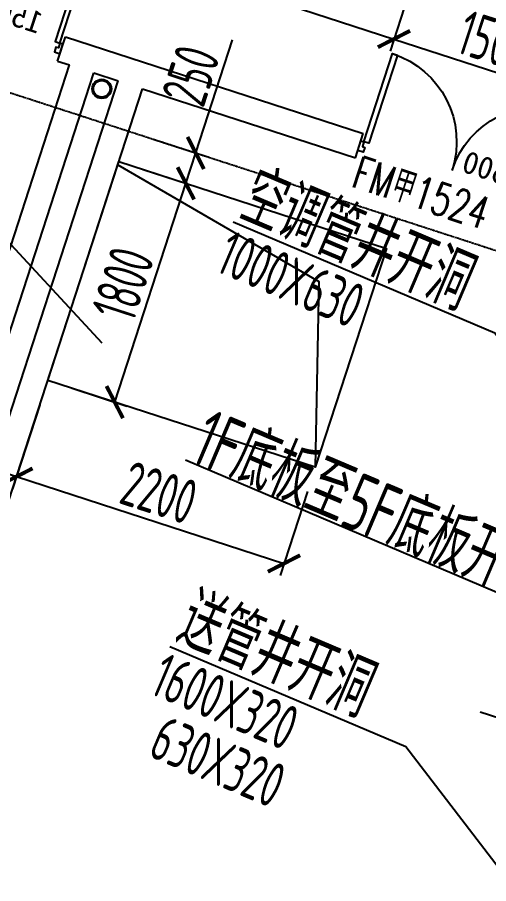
# Model space of a CAD drawing. Extents: x 11778731 to 12007717, y -6694179 to -6314888.
# Drawn here: x 11936934 to 11940620, y -6387255 to -6380476 of the extents above; entities that cross this region are included whole.
import ezdxf
from ezdxf.enums import TextEntityAlignment as Align

# ---------------------------------------------------------------- set-up
doc = ezdxf.new("R2010")
doc.units = 0
doc.header["$LTSCALE"] = 10
doc.header["$MEASUREMENT"] = 0
doc.linetypes.add('A3-RG-axis-100$0$CENTER', pattern=[2, 1.25, -0.25, 0.25, -0.25])
for name, color, linetype in [('A3-RB-5F-100$0$A-DIMS-100', 1, 'Continuous'), ('A3-RG-axis-100$0$A-GRID', 1, 'A3-RG-axis-100$0$CENTER'), ('A3-RI-5F$0$A-DOOR', 32, 'Continuous'), ('A3-RI-5F$0$A-WALL', 7, 'Continuous'), ('A3-RM-5F$0$0P-1', 191, 'Continuous'), ('A3-RM-5F$0$0P-FE-FH-V', 141, 'Continuous'), ('A3-RM-5F$0$A-EQPM', 55, 'Continuous'), ('A3-SYMB-5F-100$0$A-SYMB', 4, 'Continuous'), ('A3-SYMB-5F-100$0$A-SYMB-AREA', 4, 'Continuous'), ('A3-SYMB-5F-100$0$A-SYMB-DOOR', 3, 'Continuous'), ('A3-SYMB-5F-100$0$A-SYMB-DOOR1', 3, 'Continuous'), ('A3-SYMB-5F-100$0$A-SYMB-DOOR2', 3, 'Continuous'), ('A3-SYMB-5F-100$0$A-SYMB-DOOR3', 3, 'Continuous'), ('A3-SYMB-5F-100$0$A-SYMB-NAME', 4, 'Continuous'), ('A3-SYMB-5F-100$0$A-SYMB-NAME-E', 4, 'Continuous')]:
    doc.layers.add(name, color=color, linetype=linetype)
doc.styles.add('A3-RB-5F-100$0$XD2008', font='xd-hzs.shx', dxfattribs={"width": 0.7, "bigfont": 'xd-hztxt.shx'})
doc.styles.add('A3-RI-5F$0$Standard', font='')
doc.styles.add('A3-SYMB-5F-100$0$ECADI', font='hzs.shx', dxfattribs={"width": 0.7, "bigfont": 'hztxt.shx'})
doc.styles.add('A3-SYMB-5F-100$0$ECADI-TXT', font='simplex.shx', dxfattribs={"bigfont": 'hztxt.shx'})
doc.styles.get('A3-RI-5F$0$Standard').set_extended_font_data('SimSun')
doc.dimstyles.new('A3-RB-5F-100$0$XD100$0', dxfattribs={"dimscale": 100, "dimtxt": 3.5, "dimasz": 2, "dimexe": 1, "dimexo": 2, "dimgap": 0.5, "dimtad": 1, "dimdec": 0, "dimdsep": 46, "dimtxsty": 'A3-RB-5F-100$0$XD2008', "dimblk1": 'A3-RB-5F-100$0$_ARCHTICK', "dimblk2": 'A3-RB-5F-100$0$_ARCHTICK', "dimsah": 1, "dimcen": 2.5, "dimclrt": 4, "dimaunit": 1, "dimadec": 0, "dimazin": 0, "dimtfac": 1, "dimtdec": 0, "dimtix": 1, "dimtmove": 0, "dimatfit": 3, "dimfxl": 0, "dimtolj": 1, "dimtzin": 0, "dimarcsym": 0})

# ---------------------------------------------------------------- blocks, each defined once
blk = doc.blocks.new('A3-RI-5F$0$J-双扇门-1500')
for points in [[(25, 80), (25, 805), (65, 805), (65, 80)], [(1475, 80), (1475, 805), (1435, 805), (1435, 80)], [(0, 80), (25, 80), (25, 40), (45, 40), (45, 0), (0, 0)], [(1500, 80), (1475, 80), (1475, 40), (1455, 40), (1455, 0), (1500, 0)]]:
    blk.add_lwpolyline(points, close=True)
for centre, start, end in [((25, 80), 0, 90), ((1475, 80), 90, 180)]:
    blk.add_arc(centre, 725, start, end)
at = {"layer": 'Defpoints', "style": 'A3-RI-5F$0$Standard'}
blk.add_text('1500', height=175, rotation=360, dxfattribs=at).set_placement((210.4, 93.8))
blk = doc.blocks.new('A3-RI-5F')
at = {"layer": 'A3-RI-5F$0$A-WALL'}
for p, q in [((11937247.3, -6380818), (11937309.1, -6380627.7)), ((11937309.1, -6380627.7), (11939639.2, -6381384.8)), ((11937247.3, -6380818), (11937342.4, -6380848.9)), ((11932629.9, -6395352.5), (11937342.4, -6380848.9)), ((11932820.1, -6395414.3), (11937532.7, -6380910.7)), ((11937532.7, -6380910.7), (11937722.9, -6380972.5)), ((11933010.4, -6395476.1), (11937722.9, -6380972.5)), ((11933138.8, -6395728.1), (11937913.1, -6381034.3)), ((11937913.1, -6381034.3), (11939577.4, -6381575)), ((11939577.4, -6381575), (11939639.2, -6381384.8))]:
    blk.add_line(p, q, dxfattribs=at)
at = {"layer": 'A3-RI-5F$0$A-DOOR', "xscale": -1, "rotation": 341.9999999983989}
for p in [(11937265.9, -6380760.9), (11941022.6, -6381981.5)]:
    blk.add_blockref('A3-RI-5F$0$J-双扇门-1500', p, dxfattribs=at)
blk = doc.blocks.new('A3-RG-axis-100')
at = {"layer": 'A3-RG-axis-100$0$A-GRID'}
blk.add_line((11908702.6, -6371911.2), (12006585.7, -6403715.4), dxfattribs=at)
blk = doc.blocks.new('A3-SYMB-5F-100$0$ECADI-TAG-ROOM')
at = {"layer": 'A3-SYMB-5F-100$0$A-SYMB-AREA', "style": 'A3-SYMB-5F-100$0$ECADI', "width": 0.7}
blk.add_attdef('340M2', text='', height=2.5, dxfattribs=at).set_placement((7.167, -1.75), align=Align.MIDDLE_LEFT)
at = {"layer": 'A3-SYMB-5F-100$0$A-SYMB-NAME', "style": 'A3-SYMB-5F-100$0$ECADI', "width": 0.7}
blk.add_attdef('CHINESENAME', (-5.125, 0.088), '', height=4.5, dxfattribs=at)
at = {"layer": 'A3-SYMB-5F-100$0$A-SYMB-NAME-E', "style": 'A3-SYMB-5F-100$0$ECADI', "width": 0.7}
for tag, p in [('ENGLISHHIGH', (-5.125, 8.04)), ('ENGLISHLOW', (-5.125, 4.84))]:
    blk.add_attdef(tag, p, '', height=2.5, dxfattribs=at)
blk = doc.blocks.new('A3-SYMB-5F-100$0$ECADI-TAG-DOOR')
at = {"layer": 'A3-SYMB-5F-100$0$A-SYMB-DOOR', "style": 'A3-SYMB-5F-100$0$ECADI-TXT', "width": 0.7}
for tag, p in [('门窗主编号1', (-6.414, 7.257)), ('门窗主编号2', (2.085, 7.257))]:
    blk.add_attdef(tag, p, '', height=2.5, dxfattribs=at)
at = {"layer": 'A3-SYMB-5F-100$0$A-SYMB-DOOR', "style": 'A3-SYMB-5F-100$0$ECADI-TXT', "width": 0.7, "flags": 1}
for tag, p in [('洞口尺寸(宽X高)', (-6.416, 1.62)), ('备注', (-6.394, -1.213))]:
    blk.add_attdef(tag, p, '', height=2.5, dxfattribs=at)
at = {"layer": 'A3-SYMB-5F-100$0$A-SYMB-DOOR1', "style": 'A3-SYMB-5F-100$0$ECADI-TXT', "width": 0.7}
blk.add_attdef('门窗辅编号1', (-6.414, 4.413), '', height=2.5, dxfattribs=at)
at = {"layer": 'A3-SYMB-5F-100$0$A-SYMB-DOOR2', "style": 'A3-SYMB-5F-100$0$ECADI-TXT', "width": 0.7}
blk.add_attdef('门窗辅编号2', (-2.861, 4.413), '', height=2.5, dxfattribs=at)
at = {"layer": 'A3-SYMB-5F-100$0$A-SYMB-DOOR3', "style": 'A3-SYMB-5F-100$0$ECADI-TXT', "width": 0.7}
blk.add_attdef('门窗辅编号3', (2.323, 4.413), '', height=2.5, dxfattribs=at)
blk = doc.blocks.new('A3-SYMB-5F-100')
at = {"layer": 'A3-SYMB-5F-100$0$A-SYMB'}
for points in [[(11937597.5, -6383026.3), (11936720.7, -6382082.4), (11934874.6, -6381298.8)], [(11941514.7, -6384113.4), (11940667.6, -6382947.1), (11938622.3, -6382078.9)], [(11943457.6, -6383885.5), (11941310.1, -6385241.8), (11938247.8, -6383941.9)], [(11941929.3, -6388737.4), (11939973, -6386184.6), (11938127, -6385401)]]:
    blk.add_lwpolyline(points, dxfattribs=at)
ref = blk.add_blockref('A3-SYMB-5F-100$0$ECADI-TAG-ROOM', (11938737.9, -6382103.4), dxfattribs=dict(at, xscale=-99.99999999989049, yscale=100.0000000001164, rotation=337.0000000008721))
ref.add_attrib('CHINESENAME', '空调管井开洞', (11938642.3, -6382053.3), dxfattribs={"height": 450, "rotation": 337, "style": 'A3-SYMB-5F-100$0$ECADI', "width": 0.7})
ref = blk.add_blockref('A3-SYMB-5F-100$0$ECADI-TAG-ROOM', (11938565.8, -6382508.6), dxfattribs=dict(at, xscale=-99.99999999989049, yscale=100.0000000001164, rotation=337.0000000008721))
ref.add_attrib('CHINESENAME', '1000X630', (11938470.2, -6382458.5), dxfattribs={"height": 350, "rotation": 337, "style": 'A3-SYMB-5F-100$0$ECADI', "width": 0.7})
ref = blk.add_blockref('A3-SYMB-5F-100$0$ECADI-TAG-ROOM', (11939169, -6384339.9), dxfattribs=dict(at, xscale=-99.99999999989046, yscale=100.0000000001164, rotation=337.0000000009601))
ref.add_attrib('CHINESENAME', '1F底板至5F底板开洞', (11938268.8, -6383948.2), dxfattribs={"height": 450, "rotation": 337, "style": 'A3-SYMB-5F-100$0$ECADI', "width": 0.7})
ref = blk.add_blockref('A3-SYMB-5F-100$0$ECADI-TAG-ROOM', (11938248, -6385410.3), dxfattribs=dict(at, xscale=-99.99999999989049, yscale=100.0000000001164, rotation=337.0000000008721))
ref.add_attrib('CHINESENAME', '送管井开洞', (11938152.4, -6385360.2), dxfattribs={"height": 450, "rotation": 337, "style": 'A3-SYMB-5F-100$0$ECADI', "width": 0.7})
ref = blk.add_blockref('A3-SYMB-5F-100$0$ECADI-TAG-ROOM', (11938050.9, -6385813.9), dxfattribs=dict(at, xscale=-99.99999999989049, yscale=100.0000000001164, rotation=337.0000000008721))
ref.add_attrib('CHINESENAME', '1600X320', (11937955.3, -6385763.8), dxfattribs={"height": 350, "rotation": 337, "style": 'A3-SYMB-5F-100$0$ECADI', "width": 0.7})
ref = blk.add_blockref('A3-SYMB-5F-100$0$ECADI-TAG-ROOM', (11938041.3, -6386303.6), dxfattribs=dict(at, xscale=-99.99999999989049, yscale=100.0000000001164, rotation=337.0000000008721))
ref.add_attrib('CHINESENAME', '630X320', (11937945.7, -6386253.5), dxfattribs={"height": 350, "rotation": 337, "style": 'A3-SYMB-5F-100$0$ECADI', "width": 0.7})
at = {"layer": 'A3-SYMB-5F-100$0$A-SYMB-DOOR'}
ref = blk.add_blockref('A3-SYMB-5F-100$0$ECADI-TAG-DOOR', (11940564.5, -6382900.6), dxfattribs=dict(at, xscale=99.9999999999729, yscale=100, zscale=100, rotation=341.8379650759512))
ref.add_attrib('门窗主编号1', 'FM甲1524', dxfattribs={"height": 250, "rotation": 341.83797, "style": 'A3-SYMB-5F-100$0$ECADI-TXT', "width": 0.7}).set_placement((11940573.1, -6382136.8), align=Align.RIGHT)
blk = doc.blocks.new('A3-RB-5F-100$0$_ARCHTICK')
at = {"color": 0, "linetype": 'ByBlock', "const_width": 0.15}
blk.add_lwpolyline([(-0.5, -0.5), (0.5, 0.5)], dxfattribs=at)
blk = doc.blocks.new('*D1085')
at = {"layer": 'A3-RB-5F-100$0$A-DIMS-100', "color": 0, "lineweight": -2}
for p, q in [((11941439.4, -6386199.9), (11940554.9, -6385912.6)), ((11941243.1, -6386804.2), (11941470.3, -6386104.8)), ((11941433.3, -6386866), (11941660.5, -6386166.6)), ((11941629.6, -6386261.7), (11941439.4, -6386199.9))]:
    blk.add_line(p, q, dxfattribs=at)
at = {"layer": 'Defpoints', "color": 0}
for p in [(11941629.6, -6386261.7), (11941181.2, -6386994.4), (11941371.5, -6387056.2)]:
    blk.add_point(p, dxfattribs=at)
at = {"layer": 'A3-RB-5F-100$0$A-DIMS-100', "color": 0, "lineweight": -2, "xscale": 200, "yscale": 200, "zscale": 200}
for p, rotation in [((11941439.4, -6386199.9), 161.9999999997568), ((11941629.6, -6386261.7), 341.9999999997568)]:
    blk.add_blockref('A3-RB-5F-100$0$_ARCHTICK', p, dxfattribs=dict(at, rotation=rotation))
at = {"layer": 'A3-RB-5F-100$0$A-DIMS-100', "color": 4, "insert": (11940971.6, -6385811.4), "char_height": 350, "attachment_point": 5, "rotation": 342, "style": 'A3-RB-5F-100$0$XD2008'}
blk.add_mtext('\\A1;200', dxfattribs=at)
blk = doc.blocks.new('*D899')
at = {"layer": 'A3-RB-5F-100$0$A-DIMS-100', "color": 0, "lineweight": -2}
for p, q in [((11939988.4, -6380310.3), (11939848.5, -6380740.7)), ((11939879.4, -6380645.6), (11941306, -6381109.1)), ((11941414.9, -6380773.9), (11941275.1, -6381204.2))]:
    blk.add_line(p, q, dxfattribs=at)
at = {"layer": 'Defpoints', "color": 0}
for p in [(11940050.2, -6380120.1), (11941476.7, -6380583.7), (11941306, -6381109.1)]:
    blk.add_point(p, dxfattribs=at)
at = {"layer": 'A3-RB-5F-100$0$A-DIMS-100', "color": 0, "lineweight": -2, "xscale": 200, "yscale": 200, "zscale": 200}
for p, rotation in [((11939879.4, -6380645.6), 162.0000000001685), ((11941306, -6381109.1), 342.0000000001685)]:
    blk.add_blockref('A3-RB-5F-100$0$_ARCHTICK', p, dxfattribs=dict(at, rotation=rotation))
at = {"layer": 'A3-RB-5F-100$0$A-DIMS-100', "color": 4, "insert": (11940662.2, -6380663.4), "char_height": 350, "attachment_point": 5, "rotation": 342, "style": 'A3-RB-5F-100$0$XD2008'}
blk.add_mtext('\\A1;1500', dxfattribs=at)
blk = doc.blocks.new('*D907')
at = {"layer": 'A3-RB-5F-100$0$A-DIMS-100', "color": 0, "lineweight": -2}
for p, q in [((11938324, -6379769.6), (11938184.2, -6380199.9)), ((11938215.1, -6380104.8), (11939879.4, -6380645.6)), ((11939988.4, -6380310.3), (11939848.5, -6380740.7))]:
    blk.add_line(p, q, dxfattribs=at)
at = {"layer": 'Defpoints', "color": 0}
for p in [(11938385.8, -6379579.4), (11940050.2, -6380120.1), (11939879.4, -6380645.6)]:
    blk.add_point(p, dxfattribs=at)
at = {"layer": 'A3-RB-5F-100$0$A-DIMS-100', "color": 0, "lineweight": -2, "xscale": 200, "yscale": 200, "zscale": 200}
for p, rotation in [((11938215.1, -6380104.8), 162.0000000001638), ((11939879.4, -6380645.6), 342.0000000001638)]:
    blk.add_blockref('A3-RB-5F-100$0$_ARCHTICK', p, dxfattribs=dict(at, rotation=rotation))
at = {"layer": 'A3-RB-5F-100$0$A-DIMS-100', "color": 4, "insert": (11939116.8, -6380161.2), "char_height": 350, "attachment_point": 5, "rotation": 342, "style": 'A3-RB-5F-100$0$XD2008'}
blk.add_mtext('\\A1;1750', dxfattribs=at)
blk = doc.blocks.new('*D812')
at = {"layer": 'A3-RB-5F-100$0$A-DIMS-100', "color": 0, "lineweight": -2}
for p, q in [((11937917.9, -6381666.7), (11938346.6, -6381806)), ((11937695.3, -6383487), (11938251.5, -6381775.1)), ((11937361.6, -6383378.6), (11937790.4, -6383517.9))]:
    blk.add_line(p, q, dxfattribs=at)
at = {"layer": 'Defpoints', "color": 0}
for p in [(11937727.7, -6381604.9), (11938251.5, -6381775.1), (11937171.4, -6383316.8)]:
    blk.add_point(p, dxfattribs=at)
at = {"layer": 'A3-RB-5F-100$0$A-DIMS-100', "color": 0, "lineweight": -2, "xscale": 200, "yscale": 200, "zscale": 200}
for p, rotation in [((11938251.5, -6381775.1), 71.99999999986689), ((11937695.3, -6383487), 251.9999999998669)]:
    blk.add_blockref('A3-RB-5F-100$0$_ARCHTICK', p, dxfattribs=dict(at, rotation=rotation))
at = {"layer": 'A3-RB-5F-100$0$A-DIMS-100', "color": 4, "insert": (11937759.4, -6382561.5), "char_height": 350, "attachment_point": 5, "rotation": 72, "style": 'A3-RB-5F-100$0$XD2008'}
blk.add_mtext('\\A1;1800', dxfattribs=at)
blk = doc.blocks.new('*D813')
at = {"layer": 'A3-RB-5F-100$0$A-DIMS-100', "color": 0, "lineweight": -2}
for p, q in [((11938328.8, -6381537.4), (11938616.2, -6380652.9)), ((11937995.1, -6381428.9), (11938423.9, -6381568.3)), ((11938251.5, -6381775.1), (11938328.8, -6381537.4)), ((11937917.9, -6381666.7), (11938346.6, -6381806))]:
    blk.add_line(p, q, dxfattribs=at)
at = {"layer": 'Defpoints', "color": 0}
for p in [(11937804.9, -6381367.1), (11938328.8, -6381537.4), (11937727.7, -6381604.9)]:
    blk.add_point(p, dxfattribs=at)
at = {"layer": 'A3-RB-5F-100$0$A-DIMS-100', "color": 0, "lineweight": -2, "xscale": 200, "yscale": 200, "zscale": 200}
for p, rotation in [((11938328.8, -6381537.4), 71.99999999972364), ((11938251.5, -6381775.1), 251.9999999997237)]:
    blk.add_blockref('A3-RB-5F-100$0$_ARCHTICK', p, dxfattribs=dict(at, rotation=rotation))
at = {"layer": 'A3-RB-5F-100$0$A-DIMS-100', "color": 4, "insert": (11938289.4, -6380930.5), "char_height": 350, "attachment_point": 5, "rotation": 72, "style": 'A3-RB-5F-100$0$XD2008'}
blk.add_mtext('\\A1;250', dxfattribs=at)
blk = doc.blocks.new('*D814')
at = {"layer": 'A3-RB-5F-100$0$A-DIMS-100', "color": 0, "lineweight": -2}
for p, q in [((11933685.8, -6382394.6), (11933472, -6383052.6)), ((11933502.9, -6382957.5), (11936926.7, -6384070)), ((11937109.6, -6383507), (11936895.8, -6384165.1))]:
    blk.add_line(p, q, dxfattribs=at)
at = {"layer": 'Defpoints', "color": 0}
for p in [(11933747.6, -6382204.3), (11937171.4, -6383316.8), (11936926.7, -6384070)]:
    blk.add_point(p, dxfattribs=at)
at = {"layer": 'A3-RB-5F-100$0$A-DIMS-100', "color": 0, "lineweight": -2, "xscale": 200, "yscale": 200, "zscale": 200}
for p, rotation in [((11933502.9, -6382957.5), 161.9999999997907), ((11936926.7, -6384070), 341.9999999997908)]:
    blk.add_blockref('A3-RB-5F-100$0$_ARCHTICK', p, dxfattribs=dict(at, rotation=rotation))
at = {"layer": 'A3-RB-5F-100$0$A-DIMS-100', "color": 4, "insert": (11935284.3, -6383299.8), "char_height": 350, "attachment_point": 5, "rotation": 342, "style": 'A3-RB-5F-100$0$XD2008'}
blk.add_mtext('\\A1;3600', dxfattribs=at)
blk = doc.blocks.new('*D815')
at = {"layer": 'A3-RB-5F-100$0$A-DIMS-100', "color": 0, "lineweight": -2}
for p, q in [((11937109.6, -6383507), (11936895.8, -6384165.1)), ((11936926.7, -6384070), (11939019, -6384749.8)), ((11939202, -6384186.8), (11938988.1, -6384844.9))]:
    blk.add_line(p, q, dxfattribs=at)
at = {"layer": 'Defpoints', "color": 0}
for p in [(11937171.4, -6383316.8), (11939263.8, -6383996.6), (11939019, -6384749.8)]:
    blk.add_point(p, dxfattribs=at)
at = {"layer": 'A3-RB-5F-100$0$A-DIMS-100', "color": 0, "lineweight": -2, "xscale": 200, "yscale": 200, "zscale": 200}
for p, rotation in [((11936926.7, -6384070), 161.9999999997829), ((11939019, -6384749.8), 341.999999999783)]:
    blk.add_blockref('A3-RB-5F-100$0$_ARCHTICK', p, dxfattribs=dict(at, rotation=rotation))
at = {"layer": 'A3-RB-5F-100$0$A-DIMS-100', "color": 4, "insert": (11938042.4, -6384195.9), "char_height": 350, "attachment_point": 5, "rotation": 342, "style": 'A3-RB-5F-100$0$XD2008'}
blk.add_mtext('\\A1;2200', dxfattribs=at)
blk = doc.blocks.new('A3-RM-5F$0$DFA')
at = {"layer": 'A3-RM-5F$0$0P-FE-FH-V'}
for radius in [75, 65]:
    blk.add_circle((0, 0), radius, dxfattribs=at)
blk = doc.blocks.new('A3-RM-5F')
at = {"layer": 'A3-RM-5F$0$A-EQPM'}
blk.add_lwpolyline([(11937727.7, -6381604.9), (11939820, -6382284.7), (11939263.8, -6383996.6), (11937171.4, -6383316.8)], close=True, dxfattribs=at)
blk.add_lwpolyline([(11937719.3, -6381630.7), (11939293, -6382542.2), (11939263.8, -6383996.6)], dxfattribs=at)
at = {"layer": 'A3-RM-5F$0$0P-1'}
blk.add_blockref('A3-RM-5F$0$DFA', (11937593.8, -6381035.7), dxfattribs=at)
at = {"layer": 'A3-RM-5F$0$0P-FE-FH-V'}
blk.add_blockref('A3-RM-5F$0$DFA', (11937593.8, -6381035.7), dxfattribs=at)
blk.add_blockref('A3-RM-5F$0$DFA', (11937593.8, -6381035.7), dxfattribs=at)
blk.add_blockref('A3-RM-5F$0$DFA', (11937593.8, -6381035.7), dxfattribs=at)
blk = doc.blocks.new('A3-RB-5F-100')
at = {"layer": 'A3-RB-5F-100$0$A-DIMS-100'}
for p1, p2, distance, picture, middle in [((11938385.8, -6379579.4), (11940050.2, -6380120.1), -552.5, '*D907', (11939116.8, -6380161.2)), ((11940050.2, -6380120.1), (11941476.7, -6380583.7), -552.5, '*D899', (11940662.2, -6380663.4)), ((11937171.4, -6383316.8), (11937727.7, -6381604.9), -550.8, '*D812', (11937759.4, -6382561.5)), ((11933747.6, -6382204.3), (11937171.4, -6383316.8), -792, '*D814', (11935284.3, -6383299.8)), ((11937171.4, -6383316.8), (11939263.8, -6383996.6), -792, '*D815', (11938042.4, -6384195.9))]:
    dim = blk.add_aligned_dim(p1=p1, p2=p2, distance=distance, dimstyle='A3-RB-5F-100$0$XD100$0', dxfattribs=at)
    dim.commit()
    dim.dimension.update_dxf_attribs({"geometry": picture, "text_midpoint": middle})
for base, p1, p2, angle, picture, middle in [((11938328.8, -6381537.4), (11937727.7, -6381604.9), (11937804.9, -6381367.1), 72, '*D813', (11938503.4, -6381000)), ((11941629.6, -6386261.7), (11941181.2, -6386994.4), (11941371.5, -6387056.2), 342, '*D1085', (11940902, -6386025.3))]:
    dim = blk.add_linear_dim(base=base, p1=p1, p2=p2, angle=angle, dimstyle='A3-RB-5F-100$0$XD100$0', dxfattribs=at)
    dim.commit()
    dim.dimension.update_dxf_attribs({"geometry": picture, "text_midpoint": middle, "dimtype": 129})

msp = doc.modelspace()

# ---------------------------------------------------------------- block references
for name in ['A3-RI-5F', 'A3-RB-5F-100', 'A3-RG-axis-100', 'A3-SYMB-5F-100', 'A3-RM-5F']:
    msp.add_blockref(name, (0, 0))

doc.saveas('drawing.dxf')
